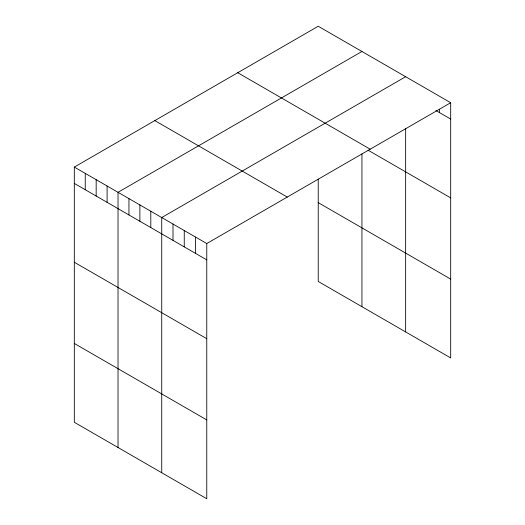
<?xml version="1.0" encoding="UTF-8"?>
<svg xmlns="http://www.w3.org/2000/svg" width="525" height="525" viewBox="0 0 525 525"><rect width="100%" height="100%" fill="white"/><g stroke="black" fill="none" stroke-linecap="round" stroke-linejoin="round"><path stroke-width="0.79" d="M74.314 167.075L206.771 243.541L206.771 498.75L74.314 422.277L74.314 167.075L318.229 26.25L450.686 102.723L450.686 357.925L318.229 281.459L318.229 179.077M361.942 51.483L118.027 192.308L118.027 447.517M405.648 76.722L161.733 217.54L161.733 472.749M206.771 243.541L450.686 102.723M435.908 110.526L450.686 119.057M237.74 72.719L370.191 149.192M368.084 150.196L450.686 197.886M318.229 202.63L450.686 279.103M154.809 120.599L287.26 197.072M74.314 183.409L206.771 259.882M74.314 262.238L206.771 338.71M74.314 343.455L206.771 419.921M439.425 109.292L439.425 112.56M405.648 128.533L405.648 331.925M361.942 153.956L361.942 306.692M195.51 237.044L195.51 253.378M184.255 230.541L184.255 246.881M172.994 224.044L172.994 240.378M150.806 211.234L150.806 227.574M139.88 204.927L139.88 221.261M128.953 198.614L128.953 214.955M107.1 186.001L107.1 202.335M96.173 179.688L96.173 196.028M85.247 173.381L85.247 189.722"/></g></svg>
